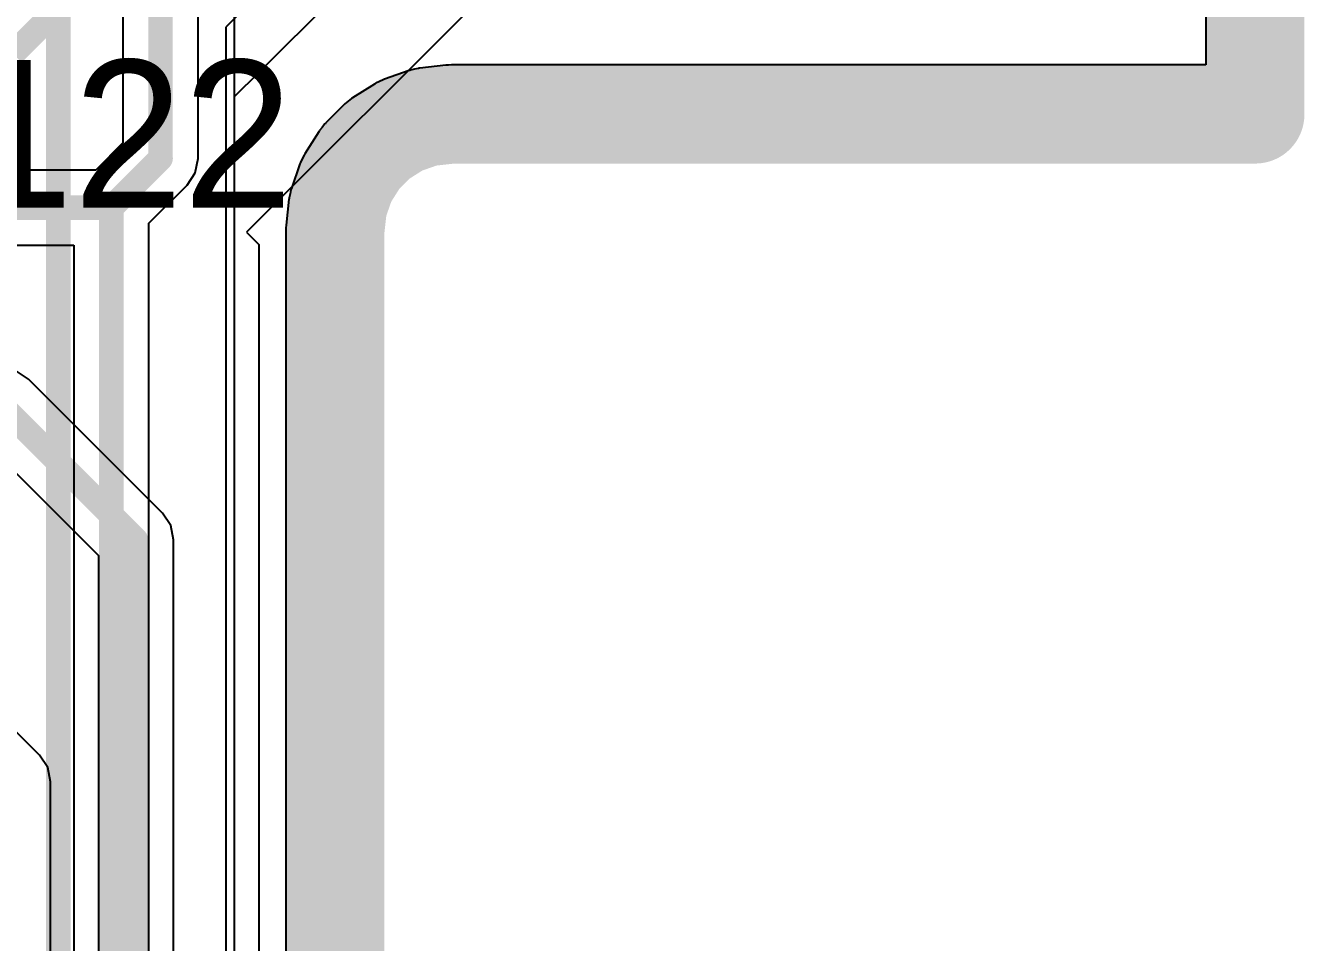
# Model space of a CAD drawing. Header units: millimetres. Extents: x 50.7 to 141.9, y 26.7 to 123.6.
# Drawn here: x 128.65 to 141.86, y 68.36 to 77.83 of the extents above; entities that cross this region are included whole.
import ezdxf

# ---------------------------------------------------------------- set-up
doc = ezdxf.new("R2010")
doc.units = ezdxf.units.MM
for name, color, linetype in [('BottomLayer', 5, 'Continuous'), ('InternalPlane1', 76, 'Continuous'), ('InternalPlane3', 216, 'Continuous'), ('MidLayer1', 16, 'Continuous'), ('MidLayer2', 76, 'Continuous'), ('MidLayer3', 90, 'Continuous'), ('MidLayer4', 156, 'Continuous'), ('TopLayer', 1, 'Continuous'), ('TopOverlay', 2, 'Continuous')]:
    doc.layers.add(name, color=color, linetype=linetype)

msp = doc.modelspace()

# ---------------------------------------------------------------- linework, layer by layer
at = {"layer": 'BottomLayer'}
for p, q in [((129.66, 81.86), (129.66, 76.615)), ((130.436, 76.454), (130.436, 81.86)), ((133.35, 78.105), (130.937, 75.692)), ((129.66, 76.615), (129.379, 76.334)), ((130.407, 76.305), (130.436, 76.454)), ((129.379, 76.334), (125.764, 76.334)), ((130.323, 76.179), (130.407, 76.305)), ((129.928, 75.785), (130.323, 76.179)), ((129.928, 63.09), (129.928, 75.785)), ((130.937, 75.692), (131.064, 75.565)), ((125.603, 75.558), (129.152, 75.558)), ((129.152, 75.558), (129.152, 62.929)), ((131.064, 75.565), (131.064, 65.405)), ((128.799, 70.292), (123.886, 75.205)), ((128.883, 70.165), (128.799, 70.292)), ((128.912, 70.017), (128.883, 70.165)), ((128.912, 60.613), (128.912, 70.017))]:
    msp.add_line(p, q, dxfattribs=at)
at = {"layer": 'BottomLayer', "const_width": 0.254}
for points in [[(130.048, 76.454), (130.048, 82.551)], [(129.54, 75.946), (130.048, 76.454)], [(125.603, 75.946), (129.54, 75.946)], [(129.54, 62.929), (129.54, 75.946)]]:
    msp.add_lwpolyline(points, dxfattribs=at)
at = {"layer": 'BottomLayer', "const_width": 0.127}
for points in [[(129.984, 76.454, 1), (130.112, 76.454, 1)], [(129.984, 76.454, 1), (130.112, 76.454, 1)], [(129.476, 75.946, 1), (129.603, 75.946, 1)], [(129.476, 75.946, 1), (129.603, 75.946, 1)], [(129.476, 75.946, 1), (129.603, 75.946, 1)]]:
    msp.add_lwpolyline(points, format="xyb", close=True, dxfattribs=at)
at = {"layer": 'InternalPlane1'}
for p, q in [((140.841, 121.918), (140.841, 77.419)), ((132.713, 77.384), (132.671, 77.374)), ((132.72, 77.385), (132.713, 77.384)), ((132.727, 77.386), (132.72, 77.385)), ((132.994, 77.416), (132.727, 77.386)), ((133.022, 77.417), (132.994, 77.416)), ((133.051, 77.419), (133.022, 77.417)), ((140.841, 77.419), (133.051, 77.419)), ((132.31, 77.248), (132.271, 77.23)), ((132.348, 77.267), (132.31, 77.248)), ((132.355, 77.269), (132.348, 77.267)), ((132.362, 77.272), (132.355, 77.269)), ((132.615, 77.361), (132.362, 77.272)), ((132.622, 77.362), (132.615, 77.361)), ((132.629, 77.365), (132.622, 77.362)), ((132.671, 77.374), (132.629, 77.365)), ((132.259, 77.222), (132.031, 77.079)), ((132.265, 77.226), (132.259, 77.222)), ((132.271, 77.23), (132.265, 77.226)), ((131.942, 77.008), (131.752, 76.818)), ((131.947, 77.013), (131.942, 77.008)), ((131.952, 77.018), (131.947, 77.013)), ((131.986, 77.044), (131.952, 77.018)), ((132.019, 77.072), (131.986, 77.044)), ((132.026, 77.075), (132.019, 77.072)), ((132.031, 77.079), (132.026, 77.075)), ((131.681, 76.729), (131.538, 76.501)), ((131.685, 76.734), (131.681, 76.729)), ((131.688, 76.741), (131.685, 76.734)), ((131.716, 76.774), (131.688, 76.741)), ((131.742, 76.808), (131.716, 76.774)), ((131.747, 76.813), (131.742, 76.808)), ((131.752, 76.818), (131.747, 76.813)), ((131.53, 76.489), (131.512, 76.45)), ((131.534, 76.495), (131.53, 76.489)), ((131.538, 76.501), (131.534, 76.495)), ((131.488, 76.398), (131.399, 76.145)), ((131.491, 76.405), (131.488, 76.398)), ((131.493, 76.412), (131.491, 76.405)), ((131.512, 76.45), (131.493, 76.412)), ((131.386, 76.089), (131.376, 76.047)), ((131.395, 76.131), (131.386, 76.089)), ((131.398, 76.138), (131.395, 76.131)), ((131.399, 76.145), (131.398, 76.138)), ((131.374, 76.033), (131.344, 75.766)), ((131.375, 76.04), (131.374, 76.033)), ((131.376, 76.047), (131.375, 76.04)), ((131.343, 75.737), (131.341, 75.709)), ((131.341, 75.709), (131.341, 66.249)), ((131.344, 75.766), (131.343, 75.737))]:
    msp.add_line(p, q, dxfattribs=at)
at = {"layer": 'InternalPlane1', "const_width": 1.016}
for points in [[(141.351, 76.909), (141.351, 122.129)], [(132.53, 76.79), (132.784, 76.879)], [(132.784, 76.879), (133.051, 76.909)], [(133.051, 76.909), (141.351, 76.909)], [(132.303, 76.647), (132.53, 76.79)], [(132.113, 76.457), (132.303, 76.647)], [(131.97, 76.23), (132.113, 76.457)], [(131.881, 75.976), (131.97, 76.23)], [(131.851, 75.709), (131.881, 75.976)], [(131.851, 66.249), (131.851, 75.709)]]:
    msp.add_lwpolyline(points, dxfattribs=at)
at = {"layer": 'InternalPlane1', "const_width": 0.508}
for points in [[(132.53, 76.879, 1), (133.038, 76.879, 1)], [(132.53, 76.879, 1), (133.038, 76.879, 1)], [(132.797, 76.909, 1), (133.305, 76.909, 1)], [(132.797, 76.909, 1), (133.305, 76.909, 1)], [(141.097, 76.909, 1), (141.605, 76.909, 1)], [(141.097, 76.909, 1), (141.605, 76.909, 1)], [(132.276, 76.79, 1), (132.784, 76.79, 1)], [(132.276, 76.79, 1), (132.784, 76.79, 1)], [(132.049, 76.647, 1), (132.557, 76.647, 1)], [(132.049, 76.647, 1), (132.557, 76.647, 1)], [(131.859, 76.457, 1), (132.367, 76.457, 1)], [(131.859, 76.457, 1), (132.367, 76.457, 1)], [(131.716, 76.23, 1), (132.224, 76.23, 1)], [(131.716, 76.23, 1), (132.224, 76.23, 1)], [(131.627, 75.976, 1), (132.135, 75.976, 1)], [(131.627, 75.976, 1), (132.135, 75.976, 1)], [(131.597, 75.709, 1), (132.105, 75.709, 1)], [(131.597, 75.709, 1), (132.105, 75.709, 1)]]:
    msp.add_lwpolyline(points, format="xyb", close=True, dxfattribs=at)
at = {"layer": 'InternalPlane3'}
for p, q in [((140.841, 121.918), (140.841, 77.419)), ((132.713, 77.384), (132.671, 77.374)), ((132.72, 77.385), (132.713, 77.384)), ((132.727, 77.386), (132.72, 77.385)), ((132.994, 77.416), (132.727, 77.386)), ((133.022, 77.417), (132.994, 77.416)), ((133.051, 77.419), (133.022, 77.417)), ((140.841, 77.419), (133.051, 77.419)), ((132.31, 77.248), (132.271, 77.23)), ((132.348, 77.267), (132.31, 77.248)), ((132.355, 77.269), (132.348, 77.267)), ((132.362, 77.272), (132.355, 77.269)), ((132.615, 77.361), (132.362, 77.272)), ((132.622, 77.362), (132.615, 77.361)), ((132.629, 77.365), (132.622, 77.362)), ((132.671, 77.374), (132.629, 77.365)), ((132.259, 77.222), (132.031, 77.079)), ((132.265, 77.226), (132.259, 77.222)), ((132.271, 77.23), (132.265, 77.226)), ((131.942, 77.008), (131.752, 76.818)), ((131.947, 77.013), (131.942, 77.008)), ((131.952, 77.018), (131.947, 77.013)), ((131.986, 77.044), (131.952, 77.018)), ((132.019, 77.072), (131.986, 77.044)), ((132.026, 77.075), (132.019, 77.072)), ((132.031, 77.079), (132.026, 77.075)), ((131.681, 76.729), (131.538, 76.501)), ((131.685, 76.734), (131.681, 76.729)), ((131.688, 76.741), (131.685, 76.734)), ((131.716, 76.774), (131.688, 76.741)), ((131.742, 76.808), (131.716, 76.774)), ((131.747, 76.813), (131.742, 76.808)), ((131.752, 76.818), (131.747, 76.813)), ((131.53, 76.489), (131.512, 76.45)), ((131.534, 76.495), (131.53, 76.489)), ((131.538, 76.501), (131.534, 76.495)), ((131.488, 76.398), (131.399, 76.145)), ((131.491, 76.405), (131.488, 76.398)), ((131.493, 76.412), (131.491, 76.405)), ((131.512, 76.45), (131.493, 76.412)), ((131.386, 76.089), (131.376, 76.047)), ((131.395, 76.131), (131.386, 76.089)), ((131.398, 76.138), (131.395, 76.131)), ((131.399, 76.145), (131.398, 76.138)), ((131.374, 76.033), (131.344, 75.766)), ((131.375, 76.04), (131.374, 76.033)), ((131.376, 76.047), (131.375, 76.04)), ((131.343, 75.737), (131.341, 75.709)), ((131.341, 75.709), (131.341, 66.249)), ((131.344, 75.766), (131.343, 75.737))]:
    msp.add_line(p, q, dxfattribs=at)
at = {"layer": 'InternalPlane3', "const_width": 1.016}
for points in [[(141.351, 76.909), (141.351, 122.129)], [(132.53, 76.79), (132.784, 76.879)], [(132.784, 76.879), (133.051, 76.909)], [(133.051, 76.909), (141.351, 76.909)], [(132.303, 76.647), (132.53, 76.79)], [(132.113, 76.457), (132.303, 76.647)], [(131.97, 76.23), (132.113, 76.457)], [(131.881, 75.976), (131.97, 76.23)], [(131.851, 75.709), (131.881, 75.976)], [(131.851, 66.249), (131.851, 75.709)]]:
    msp.add_lwpolyline(points, dxfattribs=at)
at = {"layer": 'InternalPlane3', "const_width": 0.508}
for points in [[(132.53, 76.879, 1), (133.038, 76.879, 1)], [(132.53, 76.879, 1), (133.038, 76.879, 1)], [(132.797, 76.909, 1), (133.305, 76.909, 1)], [(132.797, 76.909, 1), (133.305, 76.909, 1)], [(141.097, 76.909, 1), (141.605, 76.909, 1)], [(141.097, 76.909, 1), (141.605, 76.909, 1)], [(132.276, 76.79, 1), (132.784, 76.79, 1)], [(132.276, 76.79, 1), (132.784, 76.79, 1)], [(132.049, 76.647, 1), (132.557, 76.647, 1)], [(132.049, 76.647, 1), (132.557, 76.647, 1)], [(131.859, 76.457, 1), (132.367, 76.457, 1)], [(131.859, 76.457, 1), (132.367, 76.457, 1)], [(131.716, 76.23, 1), (132.224, 76.23, 1)], [(131.716, 76.23, 1), (132.224, 76.23, 1)], [(131.627, 75.976, 1), (132.135, 75.976, 1)], [(131.627, 75.976, 1), (132.135, 75.976, 1)], [(131.597, 75.709, 1), (132.105, 75.709, 1)], [(131.597, 75.709, 1), (132.105, 75.709, 1)]]:
    msp.add_lwpolyline(points, format="xyb", close=True, dxfattribs=at)
at = {"layer": 'MidLayer1', "const_width": 0.254}
msp.add_lwpolyline([(128.992, 55.984), (128.992, 84.988)], dxfattribs=at)
at = {"layer": 'MidLayer2', "const_width": 0.254}
msp.add_lwpolyline([(128.524, 77.534), (133.104, 82.114)], dxfattribs=at)
at = {"layer": 'MidLayer3'}
for p, q in [((130.85, 77.938), (130.723, 77.811)), ((130.723, 77.811), (130.723, 64.095))]:
    msp.add_line(p, q, dxfattribs=at)
at = {"layer": 'MidLayer4'}
msp.add_line((130.81, 78.105), (130.81, 64.135), dxfattribs=at)
at = {"layer": 'TopLayer'}
for p, q in [((131.826, 78.105), (131.064, 77.343)), ((131.064, 77.343), (130.81, 77.089)), ((130.81, 77.089), (130.81, 66.421)), ((128.686, 74.174), (128.56, 74.258)), ((130.069, 72.792), (128.686, 74.174)), ((128.25, 73.511), (129.406, 72.356)), ((130.153, 72.666), (130.069, 72.792)), ((130.182, 72.517), (130.153, 72.666)), ((130.182, 64.556), (130.182, 72.517)), ((129.406, 72.356), (129.406, 64.717))]:
    msp.add_line(p, q, dxfattribs=at)
at = {"layer": 'TopLayer', "const_width": 0.254}
for points in [[(128.411, 73.9), (129.794, 72.517)], [(129.794, 64.556), (129.794, 72.517)]]:
    msp.add_lwpolyline(points, dxfattribs=at)
at = {"layer": 'TopLayer', "const_width": 0.127}
msp.add_lwpolyline([(129.731, 72.517, 1), (129.857, 72.517, 1)], format="xyb", close=True, dxfattribs=at)
msp.add_lwpolyline([(129.731, 72.517, 1), (129.857, 72.517, 1)], format="xyb", close=True, dxfattribs=at)

# ---------------------------------------------------------------- texts
at = {"layer": 'TopOverlay'}
msp.add_text('R122', height=1.524, dxfattribs=at).set_placement((126.543, 75.946))

doc.saveas('drawing.dxf')
